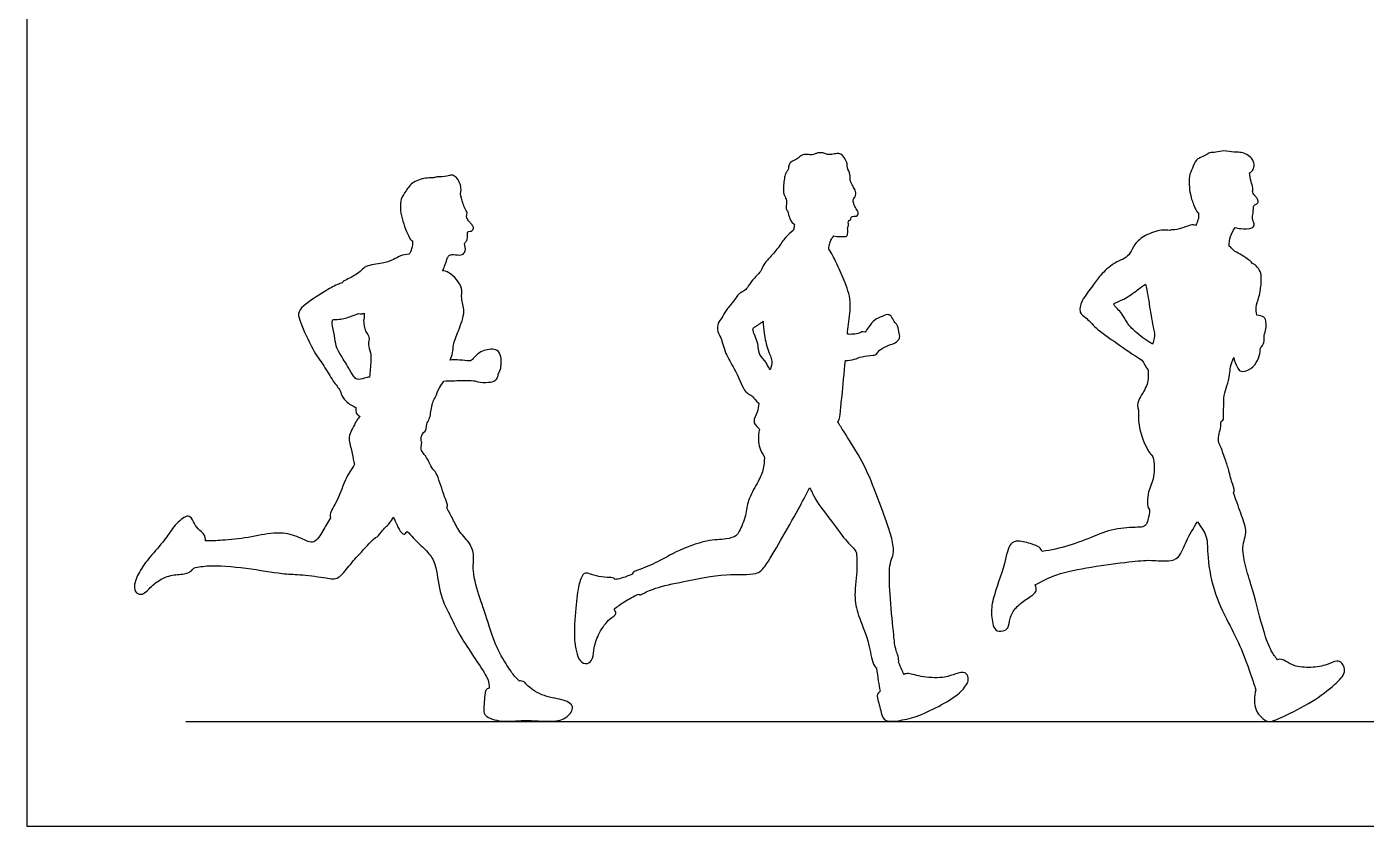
# Model space of a CAD drawing. Header units: millimetres. Extents: x 10.5 to 31.3, y 15.2 to 26.1.
# Drawn here: x 10.521 to 14.523, y 15.219 to 17.608 of the extents above; entities that cross this region are included whole.
import ezdxf

# ---------------------------------------------------------------- set-up
doc = ezdxf.new("R2010")
doc.units = ezdxf.units.MM
for name, color, linetype, true_color in [('AG-DIAGRAM', 7, 'Continuous', 0xfecc66), ('AG-OUTLINE', 7, 'Continuous', 0x8000ff), ('X-VPRT', 6, 'Continuous', 0xff00ff)]:
    doc.layers.add(name, color=color, linetype=linetype, true_color=true_color)

msp = doc.modelspace()

# ---------------------------------------------------------------- linework, layer by layer
at = {"layer": 'AG-DIAGRAM'}
msp.add_line((10.9956, 15.532), (19.2337, 15.532), dxfattribs=at)
at = {"layer": 'AG-OUTLINE'}
for points, knots in [([(12.9806, 17.1499), (12.9824, 17.1707), (12.9706, 17.1824), (12.9742, 17.2046), (12.9543, 17.2297), (12.9421, 17.2295), (12.9262, 17.2272), (12.9163, 17.2255), (12.9048, 17.2304), (12.8934, 17.2323), (12.8817, 17.2316), (12.8741, 17.2267), (12.8601, 17.2249), (12.8434, 17.2288), (12.832, 17.222), (12.8241, 17.2142), (12.818, 17.2109), (12.8107, 17.2083), (12.7997, 17.2017), (12.7964, 17.1904), (12.7967, 17.1819), (12.7895, 17.174), (12.7865, 17.1648), (12.7827, 17.1501), (12.7792, 17.1074), (12.7911, 17.094), (12.7909, 17.078), (12.7886, 17.0652), (12.7949, 17.0561), (12.7959, 17.0477), (12.7996, 17.0394), (12.8022, 17.027), (12.8144, 17.0176)], [3.65175, 3.65175, 3.65175, 3.65175, 3.923771, 4.213392, 4.541822, 4.751139, 4.993769, 5.189102, 5.401173, 5.613455, 5.818516, 6.00016, 6.229104, 6.481225, 6.699595, 6.903146, 7.061351, 7.231626, 7.448905, 7.654293, 7.83001, 8.024089, 8.208938, 8.453353, 8.850062, 9.104659, 9.341231, 9.560866, 9.757483, 9.931161, 10.121206, 10.372214, 10.372214, 10.372214, 10.372214]), ([(14.1741, 17.172), (14.1789, 17.1727), (14.1864, 17.1816), (14.1887, 17.195), (14.186, 17.2076), (14.1783, 17.2189), (14.1618, 17.2295), (14.1449, 17.2341), (14.1271, 17.2325), (14.0975, 17.24), (14.0742, 17.232), (14.0547, 17.2339), (14.0436, 17.2239), (14.0253, 17.2165), (14.0138, 17.2109), (14.0031, 17.1839), (13.9916, 17.1617), (13.9951, 17.108), (14.0075, 17.075), (14.0132, 17.0618), (14.0182, 17.0549), (14.0213, 17.0526)], [4.170805, 4.170805, 4.170805, 4.170805, 4.388184, 4.596889, 4.79533, 5.002544, 5.251368, 5.485567, 5.724321, 6.033441, 6.315823, 6.556166, 6.770375, 7.018897, 7.218233, 7.510942, 7.800873, 8.21311, 8.551429, 8.763666, 8.947958, 8.947958, 8.947958, 8.947958]), ([(14.1315, 17.0086), (14.1369, 17.0072), (14.1503, 17.0041), (14.1815, 17.0034), (14.191, 17.0169), (14.1839, 17.0278), (14.1828, 17.0373), (14.1836, 17.0452), (14.186, 17.0512), (14.1842, 17.0567), (14.1858, 17.0623), (14.1865, 17.0665), (14.1856, 17.069), (14.1868, 17.0725), (14.1897, 17.0763), (14.1967, 17.0786), (14.2019, 17.087), (14.1936, 17.1002), (14.1873, 17.1063), (14.1819, 17.1138), (14.1864, 17.1276), (14.1774, 17.1448), (14.1757, 17.1638), (14.1741, 17.172)], [1.829278, 1.829278, 1.829278, 1.829278, 2.022159, 2.357224, 2.561349, 2.769988, 2.931355, 2.985472, 3.158282, 3.30231, 3.425607, 3.467351, 3.588307, 3.671971, 3.729324, 3.901283, 4.06797, 4.288786, 4.466306, 4.632186, 4.840302, 5.103022, 5.378702, 5.378702, 5.378702, 5.378702]), ([(11.8167, 17.1103), (11.8204, 17.1243), (11.8147, 17.1427), (11.8052, 17.1591), (11.7893, 17.1678), (11.7762, 17.1598), (11.7467, 17.1607), (11.7357, 17.1561), (11.7163, 17.1575), (11.673, 17.1472), (11.6544, 17.1181), (11.6347, 17.0932), (11.6377, 17.0347), (11.6623, 16.9816), (11.6681, 16.97), (11.673, 16.9682)], [5.6989, 5.6989, 5.6989, 5.6989, 5.998678, 6.266383, 6.49943, 6.728626, 7.049917, 7.254538, 7.512674, 7.905256, 8.251571, 8.577622, 9.033117, 9.496532, 9.713809, 9.713809, 9.713809, 9.713809]), ([(12.9324, 16.9833), (12.9439, 16.981), (12.9664, 16.9804), (12.9736, 16.9842), (12.974, 17.0012), (12.9727, 17.0068), (12.9773, 17.0171), (12.974, 17.0217), (12.9765, 17.0306), (12.9838, 17.0296), (12.9825, 17.0386), (12.9879, 17.0426), (12.9962, 17.0426), (13.0028, 17.0421), (13.0059, 17.0501), (13.0034, 17.0585), (12.9947, 17.0706), (12.9917, 17.0805), (12.9891, 17.0863), (12.9907, 17.0965), (12.998, 17.0994), (12.9982, 17.1176), (12.9911, 17.1276), (12.9864, 17.1382), (12.9806, 17.1499)], [0.332932, 0.332932, 0.332932, 0.332932, 0.636828, 0.819395, 1.019071, 1.172404, 1.35741, 1.49303, 1.638378, 1.772103, 1.927404, 2.069605, 2.240766, 2.40526, 2.572335, 2.753637, 2.983275, 3.171443, 3.320645, 3.497781, 3.651147, 3.885439, 4.10023, 4.333093, 4.333093, 4.333093, 4.333093]), ([(11.7627, 16.8786), (11.7651, 16.8832), (11.7696, 16.8921), (11.7755, 16.9129), (11.7801, 16.9233), (11.7905, 16.9295), (11.814, 16.9242), (11.8276, 16.9298), (11.8326, 16.9422), (11.8297, 16.9527), (11.8276, 16.9625), (11.8361, 16.9688), (11.8367, 16.9743), (11.8383, 16.9825), (11.8376, 16.9901), (11.8373, 16.997), (11.8464, 16.9973), (11.8528, 16.998), (11.8574, 17.0101), (11.8487, 17.0179), (11.8428, 17.0262), (11.8351, 17.0365), (11.8346, 17.046), (11.8379, 17.0522), (11.8286, 17.0669), (11.8235, 17.0821), (11.8183, 17.1008), (11.8167, 17.1103)], [0, 0, 0, 0, 0.225679, 0.490581, 0.680265, 0.866081, 1.144099, 1.355789, 1.552586, 1.742214, 1.914267, 2.088198, 2.220117, 2.384639, 2.54702, 2.678963, 2.837463, 2.980527, 3.164706, 3.350772, 3.536747, 3.740965, 3.910662, 4.05258, 4.279092, 4.516426, 4.82478, 4.82478, 4.82478, 4.82478]), ([(14.0213, 17.0526), (14.0221, 17.046), (14.0215, 17.0323), (14.0164, 17.0203), (14.013, 17.0149)], [-0.4996271, -0.4996271, -0.4996271, -0.4996271, -0.2470657, 0, 0, 0, 0]), ([(12.8144, 17.0176), (12.8142, 17.0147), (12.8134, 17.0076), (12.812, 17.0028), (12.8109, 16.9996)], [-0.2985492, -0.2985492, -0.2985492, -0.2985492, -0.1801929, 0, 0, 0, 0]), ([(14.013, 17.0149), (14.0037, 17.0185), (13.9928, 17.0132), (13.9773, 17.0089), (13.9527, 17.0003), (13.9368, 17.0019), (13.9362, 16.9995)], [-2.951919, -2.951919, -2.951919, -2.951919, -2.704194, -2.440682, -2.102122, -1.861111, -1.861111, -1.861111, -1.861111]), ([(12.8109, 16.9996), (12.7915, 16.9841), (12.7796, 16.9693), (12.757, 16.9343), (12.7336, 16.9128), (12.7188, 16.8922), (12.7147, 16.8762), (12.6873, 16.8515), (12.6768, 16.8336), (12.6667, 16.8181), (12.6474, 16.813), (12.6307, 16.7837), (12.6092, 16.7621), (12.5989, 16.7376), (12.5843, 16.7244), (12.5838, 16.6956), (12.5964, 16.6792), (12.6078, 16.6279), (12.6357, 16.5898), (12.6624, 16.5213), (12.6764, 16.5119), (12.6918, 16.5032), (12.6978, 16.4922), (12.7077, 16.4838)], [-0.286162, -0.286162, -0.286162, -0.286162, 0.035162, 0.420438, 0.764413, 1.055795, 1.298751, 1.656592, 1.937048, 2.18295, 2.439333, 2.781117, 3.117943, 3.420533, 3.681942, 3.983623, 4.257211, 4.675904, 5.112609, 5.614907, 5.85453, 6.097169, 6.355325, 6.355325, 6.355325, 6.355325]), ([(12.9169, 16.9435), (12.917, 16.9497), (12.9194, 16.9619), (12.9239, 16.9731), (12.9296, 16.9804), (12.9324, 16.9833)], [0, 0, 0, 0, 0.2425639, 0.4479732, 0.6208164, 0.6208164, 0.6208164, 0.6208164]), ([(13.9362, 16.9995), (13.9279, 17.0007), (13.9107, 17.0027), (13.8609, 16.9868), (13.8304, 16.96), (13.818, 16.9306), (13.8015, 16.9151), (13.7672, 16.9027), (13.7276, 16.8667), (13.7066, 16.8335), (13.6716, 16.7925), (13.6631, 16.7531), (13.687, 16.7395), (13.7157, 16.7048), (13.7766, 16.6635), (13.8348, 16.6222), (13.8572, 16.6103), (13.8611, 16.5959), (13.8683, 16.5862), (13.8711, 16.5828)], [0, 0, 0, 0, 0.283449, 0.68514, 1.046728, 1.356922, 1.616591, 1.954013, 2.362779, 2.723357, 3.139351, 3.469266, 3.738045, 4.11174, 4.608062, 5.087173, 5.355358, 5.59398, 5.717774, 5.717774, 5.717774, 5.717774]), ([(14.1135, 16.9528), (14.1134, 16.9624), (14.1159, 16.9819), (14.1255, 17.0004), (14.1315, 17.0086)], [0, 0, 0, 0, 0.3034287, 0.6157575, 0.6157575, 0.6157575, 0.6157575]), ([(11.6623, 16.9283), (11.6451, 16.929), (11.6141, 16.9106), (11.5854, 16.9002), (11.5334, 16.8959), (11.5224, 16.8806), (11.5026, 16.8663), (11.4901, 16.859), (11.4724, 16.8512), (11.4647, 16.8462), (11.4632, 16.8432)], [-4.601668, -4.601668, -4.601668, -4.601668, -4.211886, -3.858867, -3.446788, -3.192593, -2.907212, -2.674607, -2.406272, -2.235579, -2.235579, -2.235579, -2.235579]), ([(11.673, 16.9682), (11.6736, 16.9605), (11.6718, 16.9446), (11.6658, 16.9334), (11.6623, 16.9283)], [-0.5241232, -0.5241232, -0.5241232, -0.5241232, -0.2470087, 0, 0, 0, 0]), ([(12.9726, 16.6895), (12.9734, 16.6997), (12.9762, 16.7301), (12.9872, 16.7872), (12.9638, 16.8504), (12.939, 16.903), (12.9257, 16.9327), (12.9169, 16.9435)], [-3.196202, -3.196202, -3.196202, -3.196202, -2.982559, -2.51733, -2.056271, -1.62171, -1.242156, -1.242156, -1.242156, -1.242156]), ([(14.183, 16.9011), (14.1776, 16.909), (14.1672, 16.9138), (14.1469, 16.9297), (14.1242, 16.9392), (14.1186, 16.951), (14.1135, 16.9528)], [-5.187844, -5.187844, -5.187844, -5.187844, -4.939333, -4.64169, -4.348658, -4.116809, -4.116809, -4.116809, -4.116809]), ([(14.1963, 16.7469), (14.1946, 16.7543), (14.1917, 16.7704), (14.2039, 16.8012), (14.2096, 16.8421), (14.21, 16.8713), (14.1983, 16.8911), (14.1883, 16.8984), (14.183, 16.9011)], [0, 0, 0, 0, 0.269278, 0.591893, 0.958152, 1.260971, 1.522581, 1.761278, 1.761278, 1.761278, 1.761278]), ([(11.7862, 16.6123), (11.7889, 16.62), (11.7949, 16.636), (11.7937, 16.6585), (11.8106, 16.7005), (11.8333, 16.7576), (11.8166, 16.7951), (11.8238, 16.8267), (11.8055, 16.8535), (11.7843, 16.8746), (11.7682, 16.879), (11.7627, 16.8786)], [-8.802105, -8.802105, -8.802105, -8.802105, -8.578917, -8.295543, -7.907368, -7.457709, -7.099354, -6.78438, -6.464568, -6.142879, -5.89403, -5.89403, -5.89403, -5.89403]), ([(11.4632, 16.8432), (11.4583, 16.8416), (11.4402, 16.8349), (11.4097, 16.8167), (11.3469, 16.7778), (11.3292, 16.751), (11.34, 16.7215), (11.3733, 16.6421), (11.4081, 16.5971), (11.4345, 16.5499), (11.4586, 16.5219), (11.4622, 16.4996), (11.4838, 16.4802), (11.4991, 16.4728), (11.5038, 16.4709)], [-9.982516, -9.982516, -9.982516, -9.982516, -9.841975, -9.456093, -8.963611, -8.662154, -8.357605, -7.827552, -7.381993, -6.963702, -6.623514, -6.360219, -6.030637, -5.863989, -5.863989, -5.863989, -5.863989]), ([(13.8843, 16.66), (13.8806, 16.6621), (13.8629, 16.673), (13.8273, 16.7), (13.807, 16.7245), (13.7931, 16.7516), (13.7805, 16.7639), (13.7652, 16.7802), (13.7751, 16.7842), (13.8001, 16.7939), (13.84, 16.8211), (13.8552, 16.8343), (13.8631, 16.8387)], [9.62164, 9.62164, 9.62164, 9.62164, 9.735435, 10.158116, 10.481953, 10.783508, 11.03468, 11.27287, 11.412593, 11.706442, 12.10332, 12.407498, 12.407498, 12.407498, 12.407498]), ([(13.8631, 16.8387), (13.8658, 16.8281), (13.871, 16.8054), (13.875, 16.7716), (13.8873, 16.7039), (13.8919, 16.6852), (13.8864, 16.6667), (13.8843, 16.66)], [-14.954134, -14.954134, -14.954134, -14.954134, -14.630669, -14.289792, -13.82948, -13.534773, -13.386796, -13.386796, -13.386796, -13.386796]), ([(11.5445, 16.5613), (11.54, 16.5612), (11.5283, 16.5576), (11.5068, 16.5514), (11.4962, 16.5645), (11.482, 16.5901), (11.4572, 16.6299), (11.4434, 16.654), (11.4413, 16.6852), (11.4324, 16.7195), (11.4331, 16.7353), (11.4562, 16.7317), (11.4902, 16.7431), (11.5051, 16.7481), (11.5125, 16.7511)], [-3.407252, -3.407252, -3.407252, -3.407252, -3.226915, -2.953957, -2.741081, -2.428375, -2.033125, -1.732946, -1.412847, -1.067735, -0.877885, -0.62783, -0.281195, 0, 0, 0, 0]), ([(11.5125, 16.7511), (11.5152, 16.7501), (11.5207, 16.7495), (11.5262, 16.7515), (11.5292, 16.7527)], [-1.2955743, -1.2955743, -1.2955743, -1.2955743, -1.174207, -1.0470788, -1.0470788, -1.0470788, -1.0470788]), ([(11.5292, 16.7527), (11.5293, 16.7468), (11.5287, 16.736), (11.526, 16.7308), (11.5302, 16.7085), (11.5328, 16.6958), (11.5472, 16.6809), (11.5379, 16.6577), (11.5518, 16.6337), (11.5478, 16.5937), (11.5457, 16.5688), (11.5445, 16.5613)], [-16.894954, -16.894954, -16.894954, -16.894954, -16.739407, -16.574132, -16.312361, -16.098659, -15.856157, -15.590345, -15.299837, -14.897563, -14.713005, -14.713005, -14.713005, -14.713005]), ([(13.0682, 16.6419), (13.08, 16.6481), (13.0959, 16.6587), (13.1139, 16.6609), (13.1245, 16.6714), (13.1306, 16.6794), (13.1263, 16.6976), (13.1225, 16.7197), (13.1114, 16.7258), (13.1047, 16.7448), (13.092, 16.7499), (13.0757, 16.7417), (13.0526, 16.7338), (13.0384, 16.7145), (13.0293, 16.7006), (13.0261, 16.6961)], [-3.09518, -3.09518, -3.09518, -3.09518, -2.813809, -2.569894, -2.360069, -2.189722, -1.948459, -1.684659, -1.48993, -1.244861, -1.052722, -0.818121, -0.538001, -0.252051, -0.070902, -0.070902, -0.070902, -0.070902]), ([(14.2065, 16.6484), (14.2113, 16.6518), (14.2193, 16.6655), (14.2163, 16.6852), (14.2245, 16.7056), (14.224, 16.7252), (14.2213, 16.737), (14.2169, 16.7404)], [2.40679, 2.40679, 2.40679, 2.40679, 2.636502, 2.892853, 3.153669, 3.4041, 3.63091, 3.63091, 3.63091, 3.63091]), ([(12.742, 16.5828), (12.7387, 16.5876), (12.7318, 16.5983), (12.7309, 16.6061), (12.7073, 16.6286), (12.7073, 16.6496), (12.7024, 16.6725), (12.6933, 16.6918), (12.6904, 16.7009), (12.6903, 16.7075), (12.6985, 16.7128), (12.7117, 16.7214), (12.7178, 16.726), (12.7208, 16.7282)], [8.382064, 8.382064, 8.382064, 8.382064, 8.525106, 8.718812, 9.024769, 9.283939, 9.558647, 9.820106, 9.992716, 10.123894, 10.294653, 10.521471, 10.712529, 10.712529, 10.712529, 10.712529]), ([(12.7208, 16.7282), (12.7212, 16.7162), (12.7232, 16.6926), (12.7334, 16.6415), (12.7504, 16.6107), (12.7455, 16.5923), (12.742, 16.5828)], [-10.157529, -10.157529, -10.157529, -10.157529, -9.817968, -9.41045, -9.077077, -8.802486, -8.802486, -8.802486, -8.802486]), ([(13.0261, 16.6961), (13.0161, 16.6982), (13.0099, 16.6915), (12.9897, 16.689), (12.9784, 16.6889), (12.9726, 16.6895)], [-0.8133659, -0.8133659, -0.8133659, -0.8133659, -0.5860413, -0.284357, 0, 0, 0, 0]), ([(11.7673, 16.5495), (11.7754, 16.5499), (11.792, 16.5506), (11.8209, 16.5508), (11.8564, 16.5525), (11.8679, 16.5452), (11.9003, 16.5447), (11.9202, 16.5487), (11.9281, 16.5605), (11.9296, 16.5721), (11.937, 16.5851), (11.9377, 16.5971), (11.9388, 16.6099), (11.9358, 16.6352), (11.9175, 16.6467), (11.8964, 16.6435), (11.8773, 16.6384), (11.8603, 16.6243), (11.8504, 16.6093), (11.8366, 16.6099), (11.8056, 16.6134), (11.7929, 16.6127), (11.7862, 16.6123)], [-5.061644, -5.061644, -5.061644, -5.061644, -4.779761, -4.463407, -4.130788, -3.919094, -3.598257, -3.340743, -3.13893, -2.943649, -2.724507, -2.530166, -2.322788, -2.042077, -1.791583, -1.532677, -1.277163, -1.008482, -0.777542, -0.574844, -0.256857, 0, 0, 0, 0]), ([(12.9436, 16.4279), (12.9509, 16.4362), (12.9516, 16.463), (12.9563, 16.5013), (12.9633, 16.5742), (12.9665, 16.6108)], [-4.889881, -4.889881, -4.889881, -4.889881, -4.572116, -4.16268, -3.636808, -3.636808, -3.636808, -3.636808]), ([(12.9665, 16.6108), (12.9755, 16.6112), (12.994, 16.6133), (13.0155, 16.6239), (13.0487, 16.6268), (13.0605, 16.6275), (13.0682, 16.6419)], [-3.250949, -3.250949, -3.250949, -3.250949, -2.878197, -2.522485, -2.111045, -1.824639, -1.824639, -1.824639, -1.824639]), ([(14.0891, 16.4288), (14.0976, 16.4334), (14.0961, 16.4451), (14.0974, 16.474), (14.0966, 16.507), (14.1071, 16.535), (14.1164, 16.5687), (14.1167, 16.5995), (14.1273, 16.6199)], [-9.557827, -9.557827, -9.557827, -9.557827, -9.332401, -8.981346, -8.61247, -8.266616, -7.88546, -7.466181, -7.466181, -7.466181, -7.466181]), ([(14.1273, 16.6199), (14.1284, 16.6101), (14.1362, 16.5922), (14.1449, 16.578), (14.1661, 16.5777), (14.192, 16.5969), (14.2047, 16.6244), (14.2066, 16.6405), (14.2065, 16.6484)], [0, 0, 0, 0, 0.30637, 0.525666, 0.764578, 1.0807, 1.389204, 1.663809, 1.663809, 1.663809, 1.663809]), ([(13.8711, 16.5828), (13.8721, 16.5626), (13.8706, 16.5337), (13.8413, 16.4959), (13.8375, 16.4713), (13.8428, 16.4629)], [-12.787465, -12.787465, -12.787465, -12.787465, -12.358743, -11.887903, -11.545514, -11.545514, -11.545514, -11.545514]), ([(11.7052, 16.395), (11.715, 16.399), (11.7141, 16.4229), (11.7227, 16.4327), (11.7273, 16.4486), (11.7326, 16.4889), (11.7433, 16.5014), (11.7512, 16.5283), (11.7629, 16.5423), (11.7673, 16.5495)], [-11.382395, -11.382395, -11.382395, -11.382395, -11.071345, -10.850872, -10.60515, -10.223185, -9.972985, -9.647944, -9.38334, -9.38334, -9.38334, -9.38334]), ([(11.5038, 16.4709), (11.504, 16.4561), (11.5063, 16.4501), (11.5132, 16.4454), (11.5167, 16.4439)], [-13.8730014, -13.8730014, -13.8730014, -13.8730014, -13.6077768, -13.4051599, -13.4051599, -13.4051599, -13.4051599]), ([(12.7077, 16.4838), (12.7064, 16.4743), (12.7053, 16.4555), (12.689, 16.43), (12.6971, 16.4183), (12.71, 16.4058)], [-7.939454, -7.939454, -7.939454, -7.939454, -7.572145, -7.176913, -6.885592, -6.885592, -6.885592, -6.885592]), ([(13.8428, 16.4629), (13.8415, 16.4454), (13.8415, 16.4107), (13.864, 16.349), (13.8819, 16.3273), (13.8857, 16.323)], [0, 0, 0, 0, 0.409774, 0.909952, 1.046025, 1.046025, 1.046025, 1.046025]), ([(11.5167, 16.4439), (11.5134, 16.4404), (11.5065, 16.4341), (11.4853, 16.3914), (11.4815, 16.3721), (11.4953, 16.3323), (11.4966, 16.31), (11.5003, 16.3007)], [0, 0, 0, 0, 0.218225, 0.603951, 0.866042, 1.228871, 1.554502, 1.554502, 1.554502, 1.554502]), ([(13.1258, 15.7087), (13.1274, 15.7223), (13.115, 15.747), (13.1112, 15.7933), (13.0998, 15.8967), (13.0965, 15.9862), (13.1034, 16.0165), (13.1138, 16.0393), (13.1037, 16.0875), (13.0889, 16.1294), (13.0529, 16.2316), (13.0152, 16.3161), (12.9629, 16.3966), (12.95, 16.4177), (12.9436, 16.4279)], [7.251877, 7.251877, 7.251877, 7.251877, 7.571496, 7.972923, 8.576416, 9.130092, 9.440839, 9.721953, 10.115014, 10.513284, 11.10977, 11.69438, 12.25172, 12.601615, 12.601615, 12.601615, 12.601615]), ([(14.1259, 16.2153), (14.1314, 16.2222), (14.1219, 16.2423), (14.1127, 16.2828), (14.1022, 16.3134), (14.0878, 16.3559), (14.0814, 16.3642), (14.081, 16.3876), (14.0881, 16.4076), (14.0889, 16.4218), (14.0891, 16.4288)], [4.675658, 4.675658, 4.675658, 4.675658, 4.955604, 5.340019, 5.690547, 6.072336, 6.263534, 6.534125, 6.809902, 7.077555, 7.077555, 7.077555, 7.077555]), ([(11.7756, 16.1709), (11.7782, 16.1742), (11.778, 16.1843), (11.7638, 16.213), (11.7476, 16.2755), (11.7295, 16.2886), (11.7204, 16.3156), (11.7044, 16.3341), (11.6965, 16.3486), (11.7027, 16.3648), (11.6963, 16.3788), (11.7018, 16.3903), (11.7052, 16.395)], [5.502501, 5.502501, 5.502501, 5.502501, 5.697296, 6.026465, 6.483893, 6.750141, 7.04689, 7.332451, 7.556367, 7.782604, 7.999907, 8.239163, 8.239163, 8.239163, 8.239163]), ([(12.71, 16.4058), (12.7073, 16.395), (12.7048, 16.3723), (12.7114, 16.3422), (12.7244, 16.3241)], [0, 0, 0, 0, 0.3485862, 0.7568582, 0.7568582, 0.7568582, 0.7568582]), ([(11.5003, 16.3007), (11.4904, 16.2856), (11.4703, 16.2558), (11.447, 16.1824), (11.4235, 16.1539), (11.4287, 16.1402)], [0, 0, 0, 0, 0.462862, 1.022351, 1.411028, 1.411028, 1.411028, 1.411028]), ([(12.7244, 16.3241), (12.7249, 16.3104), (12.7221, 16.2819), (12.7038, 16.2435), (12.6732, 16.1932), (12.6718, 16.1494), (12.6504, 16.1008), (12.641, 16.0854), (12.6076, 16.0748), (12.5511, 16.0765), (12.4593, 16.0399), (12.4148, 16.0128), (12.3594, 15.9876), (12.3325, 15.9801), (12.3291, 15.9724)], [0, 0, 0, 0, 0.370237, 0.749901, 1.185011, 1.576036, 1.987555, 2.226154, 2.54426, 2.986082, 3.554787, 3.984323, 4.4397, 4.74596, 4.74596, 4.74596, 4.74596]), ([(13.8857, 16.323), (13.8898, 16.3037), (13.8927, 16.2639), (13.8702, 16.2195), (13.869, 16.1902), (13.8694, 16.1696), (13.8754, 16.1649)], [0, 0, 0, 0, 0.453122, 0.860735, 1.18781, 1.46266, 1.46266, 1.46266, 1.46266]), ([(12.3491, 15.9126), (12.3525, 15.9091), (12.3618, 15.9147), (12.4024, 15.9338), (12.4863, 15.9504), (12.6052, 15.9766), (12.6995, 15.9671), (12.729, 15.9953), (12.7741, 16.0751), (12.8256, 16.1645), (12.8485, 16.2085), (12.8597, 16.2302)], [5.385792, 5.385792, 5.385792, 5.385792, 5.561714, 5.935519, 6.469546, 7.115565, 7.651615, 7.98892, 8.531738, 9.120959, 9.610132, 9.610132, 9.610132, 9.610132]), ([(12.8597, 16.2302), (12.8676, 16.2186), (12.8745, 16.1945), (12.9299, 16.1261), (12.9673, 16.0714), (13, 16.0419), (13.0001, 16.0281), (13.0034, 15.9866), (12.9911, 15.9086), (13.0035, 15.8483), (13.0374, 15.7753), (13.044, 15.7144), (13.0554, 15.6945), (13.0595, 15.6906)], [1.984367, 1.984367, 1.984367, 1.984367, 2.327182, 2.854302, 3.33699, 3.690997, 3.884957, 4.24136, 4.748586, 5.196934, 5.706715, 6.164622, 6.395355, 6.395355, 6.395355, 6.395355]), ([(14.258, 15.7162), (14.2511, 15.7247), (14.2365, 15.7442), (14.2143, 15.8035), (14.1852, 15.9244), (14.1632, 15.9855), (14.1511, 16.0497), (14.1597, 16.0777), (14.1664, 16.1053), (14.1467, 16.1563), (14.1339, 16.1953), (14.1259, 16.2153)], [0, 0, 0, 0, 0.324247, 0.773623, 1.404245, 1.876661, 2.318456, 2.617348, 2.905145, 3.31542, 3.769256, 3.769256, 3.769256, 3.769256]), ([(11.9933, 15.6527), (11.9888, 15.6566), (11.979, 15.6649), (11.9485, 15.7085), (11.9163, 15.7679), (11.8901, 15.8599), (11.8741, 15.8984), (11.8502, 15.982), (11.8588, 16.0218), (11.849, 16.0636), (11.8122, 16.0971), (11.7943, 16.1369), (11.7815, 16.1595), (11.7756, 16.1709)], [-4.454173, -4.454173, -4.454173, -4.454173, -4.211683, -3.80764, -3.318257, -2.769186, -2.380701, -1.860199, -1.491782, -1.133544, -0.733154, -0.355609, 0, 0, 0, 0]), ([(11.0549, 16.0718), (11.0567, 16.0874), (11.0363, 16.1035), (11.0211, 16.1215), (11.0113, 16.1458), (10.9918, 16.1468), (10.957, 16.1129), (10.9334, 16.073), (10.8882, 16.0241), (10.8564, 15.9812), (10.8392, 15.9399), (10.8449, 15.9137), (10.8672, 15.9104), (10.8807, 15.9232), (10.9094, 15.952), (10.9496, 15.971), (10.9895, 15.9711), (11.0105, 15.9777), (11.0194, 15.9905)], [-5.854155, -5.854155, -5.854155, -5.854155, -5.520717, -5.208576, -4.916109, -4.683743, -4.274682, -3.847863, -3.35546, -2.903685, -2.5034, -2.217828, -1.963214, -1.709403, -1.324382, -0.918276, -0.530683, -0.22156, -0.22156, -0.22156, -0.22156]), ([(11.4287, 16.1402), (11.4245, 16.1336), (11.4162, 16.1212), (11.3947, 16.0822), (11.379, 16.0661), (11.3589, 16.0693), (11.3133, 16.0935), (11.2574, 16.0977), (11.1826, 16.0807), (11.1057, 16.0726), (11.0716, 16.0718), (11.0549, 16.0718)], [-3.403969, -3.403969, -3.403969, -3.403969, -3.127377, -2.745143, -2.486624, -2.248608, -1.843538, -1.413713, -0.909687, -0.405796, 0, 0, 0, 0]), ([(11.5623, 16.0823), (11.5697, 16.0815), (11.5795, 16.1029), (11.6052, 16.1222), (11.6122, 16.1362), (11.6155, 16.1428)], [3.3113649, 3.3113649, 3.3113649, 3.3113649, 3.6124715, 3.9747006, 4.2682132, 4.2682132, 4.2682132, 4.2682132]), ([(11.6155, 16.1428), (11.6177, 16.1388), (11.6242, 16.1255), (11.6308, 16.1079), (11.6476, 16.0858), (11.6536, 16.0954), (11.6572, 16.1001)], [3.4386357, 3.4386357, 3.4386357, 3.4386357, 3.5732402, 3.8708705, 4.132052, 4.333135, 4.333135, 4.333135, 4.333135]), ([(13.5339, 15.9403), (13.5543, 15.952), (13.5988, 15.9746), (13.7007, 15.9946), (13.8122, 16.0092), (13.8786, 16.0159), (13.9311, 16.0089), (13.9669, 16.0201), (13.9837, 16.0741), (14.0069, 16.1096), (14.0184, 16.1285)], [0.014436, 0.014436, 0.014436, 0.014436, 0.482415, 1.062233, 1.665176, 2.128327, 2.530679, 2.850965, 3.2595, 3.71949, 3.71949, 3.71949, 3.71949]), ([(13.8754, 16.1649), (13.8755, 16.1549), (13.8715, 16.1359), (13.8643, 16.1147), (13.8436, 16.1118), (13.7763, 16.1117), (13.7095, 16.0859), (13.6362, 16.0555), (13.5813, 16.0441), (13.5544, 16.0402)], [-2.772879, -2.772879, -2.772879, -2.772879, -2.462489, -2.212937, -1.976452, -1.519836, -1.033968, -0.526932, -0.033346, -0.033346, -0.033346, -0.033346]), ([(14.0184, 16.1285), (14.0262, 16.1176), (14.0499, 16.0886), (14.0466, 16.0311), (14.0631, 15.9238), (14.11, 15.8279), (14.1512, 15.7503), (14.1794, 15.6686), (14.1885, 15.6407), (14.1928, 15.6269)], [0.668563, 0.668563, 0.668563, 0.668563, 1.053868, 1.476462, 2.062702, 2.649646, 3.185846, 3.702824, 4.074442, 4.074442, 4.074442, 4.074442]), ([(11.6572, 16.1001), (11.6696, 16.0874), (11.6931, 16.0619), (11.7282, 16.0304), (11.7465, 15.991), (11.7533, 15.9075), (11.7893, 15.8434), (11.8157, 15.7806), (11.8959, 15.6709), (11.9012, 15.6472), (11.9023, 15.6364), (11.9022, 15.6318)], [0, 0, 0, 0, 0.417331, 0.803174, 1.174583, 1.694421, 2.177381, 2.671849, 3.331336, 3.60648, 3.820808, 3.820808, 3.820808, 3.820808]), ([(11.0194, 15.9905), (11.0345, 15.9937), (11.0663, 16.0006), (11.1767, 15.9919), (11.2824, 15.9726), (11.3346, 15.9717), (11.407, 15.9633), (11.4501, 15.9528), (11.4801, 15.9934), (11.5147, 16.0327), (11.546, 16.0661), (11.5623, 16.0823)], [0, 0, 0, 0, 0.389399, 0.993035, 1.589649, 2.008227, 2.493643, 2.85576, 3.234586, 3.657483, 4.13258, 4.13258, 4.13258, 4.13258]), ([(13.5529, 16.0442), (13.5484, 16.053), (13.524, 16.0626), (13.484, 16.0743), (13.454, 16.0649), (13.4444, 16.0006), (13.4051, 15.8989), (13.4015, 15.8534), (13.4096, 15.8004), (13.4373, 15.801), (13.4557, 15.8103), (13.4568, 15.8418), (13.4743, 15.8745), (13.5113, 15.9), (13.5405, 15.9186), (13.5364, 15.9342), (13.5339, 15.9403)], [0, 0, 0, 0, 0.314991, 0.670835, 0.939551, 1.366297, 1.940888, 2.325279, 2.691108, 2.943095, 3.174559, 3.466514, 3.796665, 4.169106, 4.480907, 4.668379, 4.668379, 4.668379, 4.668379]), ([(12.2768, 15.9587), (12.2747, 15.9619), (12.2601, 15.9615), (12.2301, 15.9647), (12.2029, 15.973), (12.1833, 15.9796), (12.168, 15.9382), (12.1607, 15.8721), (12.154, 15.7806), (12.1631, 15.7427), (12.1706, 15.7117), (12.197, 15.7), (12.2143, 15.7215), (12.2144, 15.7535), (12.2296, 15.7976), (12.2592, 15.8388), (12.2853, 15.8525), (12.2785, 15.8627), (12.2756, 15.8673)], [0, 0, 0, 0, 0.219952, 0.540687, 0.847579, 1.068366, 1.403796, 1.88627, 2.427284, 2.781807, 3.089176, 3.357683, 3.622765, 3.940416, 4.328838, 4.738179, 5.013424, 5.212761, 5.212761, 5.212761, 5.212761]), ([(12.3291, 15.9724), (12.3187, 15.9671), (12.2965, 15.9592), (12.284, 15.957), (12.2777, 15.9562)], [-0.5817868, -0.5817868, -0.5817868, -0.5817868, -0.2463519, 0, 0, 0, 0]), ([(12.2756, 15.8673), (12.2852, 15.8753), (12.3052, 15.8905), (12.334, 15.9062), (12.3491, 15.9126)], [0, 0, 0, 0, 0.3466381, 0.7429411, 0.7429411, 0.7429411, 0.7429411]), ([(13.0595, 15.6906), (13.0613, 15.6783), (13.065, 15.6536), (13.0684, 15.6328), (13.0701, 15.6225)], [0, 0, 0, 0, 0.3461642, 0.6642073, 0.6642073, 0.6642073, 0.6642073]), ([(13.1422, 15.6725), (13.1398, 15.677), (13.1351, 15.686), (13.1286, 15.701), (13.1258, 15.7087)], [-0.5011481, -0.5011481, -0.5011481, -0.5011481, -0.2803433, 0, 0, 0, 0]), ([(14.1928, 15.6269), (14.1868, 15.6072), (14.1891, 15.5637), (14.2094, 15.546), (14.23, 15.5246), (14.2791, 15.549), (14.3625, 15.5886), (14.4259, 15.6388), (14.4643, 15.6759), (14.4529, 15.708), (14.4336, 15.7152), (14.4047, 15.7001), (14.3581, 15.6909), (14.307, 15.6961), (14.2839, 15.7119), (14.2666, 15.7201), (14.258, 15.7162)], [0, 0, 0, 0, 0.427181, 0.736751, 1.023122, 1.431793, 2.011403, 2.55306, 2.961227, 3.267233, 3.510788, 3.83656, 4.250295, 4.667643, 4.98575, 5.258345, 5.258345, 5.258345, 5.258345]), ([(11.9022, 15.6318), (11.8933, 15.6306), (11.8894, 15.6153), (11.8876, 15.5911), (11.8858, 15.5652), (11.8885, 15.5454), (11.944, 15.5277), (12.0054, 15.5385), (12.0886, 15.5289), (12.1346, 15.5394), (12.1603, 15.5778), (12.1242, 15.5994), (12.0675, 15.6033), (12.0177, 15.6353), (12.0088, 15.651), (11.9978, 15.6536), (11.9933, 15.6527)], [0, 0, 0, 0, 0.239162, 0.543057, 0.842625, 1.076797, 1.490449, 1.974868, 2.511511, 2.914767, 3.258924, 3.588357, 4.048237, 4.49204, 4.734215, 4.953124, 4.953124, 4.953124, 4.953124]), ([(13.0701, 15.6225), (13.0617, 15.6143), (13.0603, 15.6056), (13.0729, 15.5646), (13.0776, 15.5407), (13.0931, 15.5309), (13.1264, 15.5337), (13.1803, 15.545), (13.2451, 15.5763), (13.3072, 15.6118), (13.334, 15.6475), (13.3346, 15.6635), (13.3258, 15.6819), (13.2938, 15.6745), (13.2636, 15.6615), (13.2009, 15.6623), (13.1559, 15.6769), (13.1462, 15.6748), (13.1422, 15.6725)], [0, 0, 0, 0, 0.191606, 0.573613, 0.865401, 1.097471, 1.424527, 1.855026, 2.355261, 2.867508, 3.242364, 3.464543, 3.697183, 4.005714, 4.348804, 4.813974, 5.210334, 5.418626, 5.418626, 5.418626, 5.418626])]:
    msp.add_open_spline(points, degree=3, knots=knots, dxfattribs=at)
for points in [[(14.2169, 16.7404), (14.2121, 16.7441), (14.2036, 16.7452), (14.1963, 16.7469)], [(13.5544, 16.0402), (13.554, 16.0416), (13.5535, 16.0429), (13.5529, 16.0442)], [(12.2777, 15.9562), (12.2776, 15.9571), (12.2773, 15.958), (12.2768, 15.9587)]]:
    msp.add_open_spline(points, degree=3, dxfattribs=at)
at = {"layer": 'X-VPRT'}
msp.add_lwpolyline([(10.5208, 17.6572), (10.5208, 15.2188), (19.4903, 15.2188), (19.4903, 17.6572)], close=True, dxfattribs=at)

doc.saveas('drawing.dxf')
